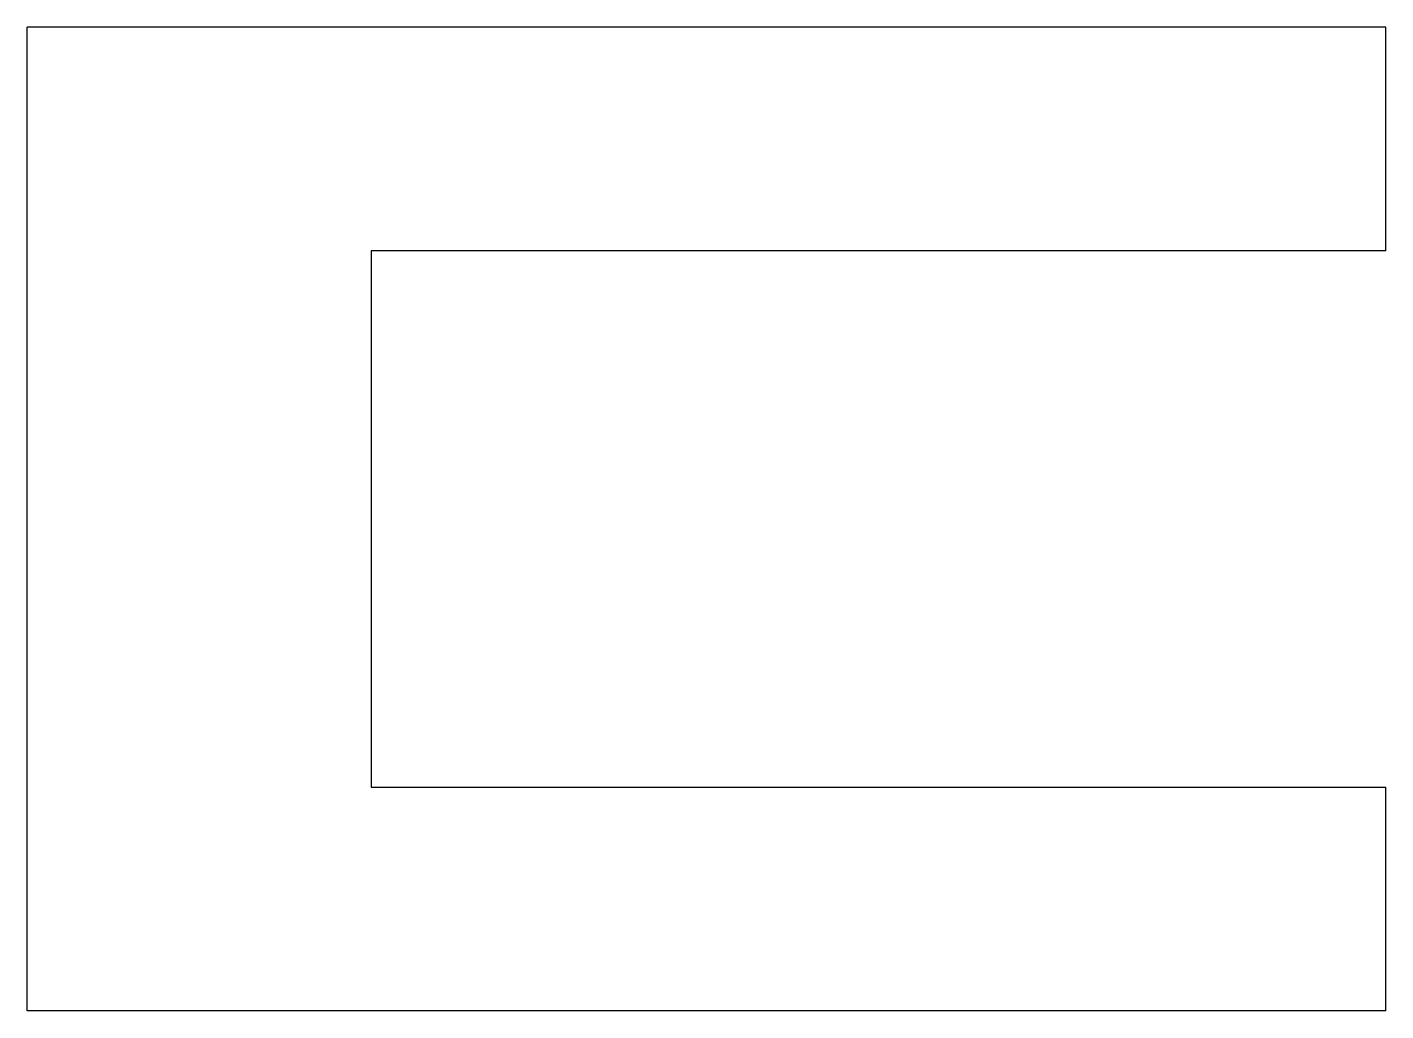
# Model space of a CAD drawing. Header units: metres. Extents: x -27.7 to 2.7, y -22 to 0.
import ezdxf

# ---------------------------------------------------------------- set-up
doc = ezdxf.new("R2010")
doc.units = ezdxf.units.M

msp = doc.modelspace()

# ---------------------------------------------------------------- linework, layer by layer
for points in [[(2.7, 0), (2.092, 0), (1.484, 0), (0.876, 0), (0.268, 0), (-0.34, 0), (-0.948, 0), (-1.556, 0), (-2.164, 0), (-2.772, 0), (-3.38, 0), (-3.988, 0), (-4.596, 0), (-5.204, 0), (-5.812, 0), (-6.42, 0), (-7.028, 0), (-7.636, 0), (-8.244, 0), (-8.852, 0), (-9.46, 0), (-10.068, 0), (-10.676, 0), (-11.284, 0), (-11.892, 0), (-12.5, 0), (-13.108, 0), (-13.716, 0), (-14.324, 0), (-14.932, 0), (-15.54, 0), (-16.148, 0), (-16.756, 0), (-17.364, 0), (-17.972, 0), (-18.58, 0), (-19.188, 0), (-19.796, 0), (-20.404, 0), (-21.012, 0), (-21.62, 0), (-22.228, 0), (-22.836, 0), (-23.444, 0), (-24.052, 0), (-24.66, 0), (-25.268, 0), (-25.876, 0), (-26.484, 0), (-27.092, 0), (-27.7, 0)], [(-27.7, -22), (-27.7, -21.56), (-27.7, -21.12), (-27.7, -20.68), (-27.7, -20.24), (-27.7, -19.8), (-27.7, -19.36), (-27.7, -18.92), (-27.7, -18.48), (-27.7, -18.04), (-27.7, -17.6), (-27.7, -17.16), (-27.7, -16.72), (-27.7, -16.28), (-27.7, -15.84), (-27.7, -15.4), (-27.7, -14.96), (-27.7, -14.52), (-27.7, -14.08), (-27.7, -13.64), (-27.7, -13.2), (-27.7, -12.76), (-27.7, -12.32), (-27.7, -11.88), (-27.7, -11.44), (-27.7, -11), (-27.7, -10.56), (-27.7, -10.12), (-27.7, -9.68), (-27.7, -9.24), (-27.7, -8.8), (-27.7, -8.36), (-27.7, -7.92), (-27.7, -7.48), (-27.7, -7.04), (-27.7, -6.6), (-27.7, -6.16), (-27.7, -5.72), (-27.7, -5.28), (-27.7, -4.84), (-27.7, -4.4), (-27.7, -3.96), (-27.7, -3.52), (-27.7, -3.08), (-27.7, -2.64), (-27.7, -2.2), (-27.7, -1.76), (-27.7, -1.32), (-27.7, -0.88), (-27.7, -0.44), (-27.7, 0)], [(2.7, -5), (2.7, -4.9), (2.7, -4.8), (2.7, -4.7), (2.7, -4.6), (2.7, -4.5), (2.7, -4.4), (2.7, -4.3), (2.7, -4.2), (2.7, -4.1), (2.7, -4), (2.7, -3.9), (2.7, -3.8), (2.7, -3.7), (2.7, -3.6), (2.7, -3.5), (2.7, -3.4), (2.7, -3.3), (2.7, -3.2), (2.7, -3.1), (2.7, -3), (2.7, -2.9), (2.7, -2.8), (2.7, -2.7), (2.7, -2.6), (2.7, -2.5), (2.7, -2.4), (2.7, -2.3), (2.7, -2.2), (2.7, -2.1), (2.7, -2), (2.7, -1.9), (2.7, -1.8), (2.7, -1.7), (2.7, -1.6), (2.7, -1.5), (2.7, -1.4), (2.7, -1.3), (2.7, -1.2), (2.7, -1.1), (2.7, -1), (2.7, -0.9), (2.7, -0.8), (2.7, -0.7), (2.7, -0.6), (2.7, -0.5), (2.7, -0.4), (2.7, -0.3), (2.7, -0.2), (2.7, -0.1), (2.7, 0)], [(2.7, -5), (2.246, -5), (1.792, -5), (1.338, -5), (0.884, -5), (0.43, -5), (-0.024, -5), (-0.478, -5), (-0.932, -5), (-1.386, -5), (-1.84, -5), (-2.294, -5), (-2.748, -5), (-3.202, -5), (-3.656, -5), (-4.11, -5), (-4.564, -5), (-5.018, -5), (-5.472, -5), (-5.926, -5), (-6.38, -5), (-6.834, -5), (-7.288, -5), (-7.742, -5), (-8.196, -5), (-8.65, -5), (-9.104, -5), (-9.558, -5), (-10.012, -5), (-10.466, -5), (-10.92, -5), (-11.374, -5), (-11.828, -5), (-12.282, -5), (-12.736, -5), (-13.19, -5), (-13.644, -5), (-14.098, -5), (-14.552, -5), (-15.006, -5), (-15.46, -5), (-15.914, -5), (-16.368, -5), (-16.822, -5), (-17.276, -5), (-17.73, -5), (-18.184, -5), (-18.638, -5), (-19.092, -5), (-19.546, -5), (-20, -5)], [(-20, -5), (-20, -5.24), (-20, -5.48), (-20, -5.72), (-20, -5.96), (-20, -6.2), (-20, -6.44), (-20, -6.68), (-20, -6.92), (-20, -7.16), (-20, -7.4), (-20, -7.64), (-20, -7.88), (-20, -8.12), (-20, -8.36), (-20, -8.6), (-20, -8.84), (-20, -9.08), (-20, -9.32), (-20, -9.56), (-20, -9.8), (-20, -10.04), (-20, -10.28), (-20, -10.52), (-20, -10.76), (-20, -11), (-20, -11.24), (-20, -11.48), (-20, -11.72), (-20, -11.96), (-20, -12.2), (-20, -12.44), (-20, -12.68), (-20, -12.92), (-20, -13.16), (-20, -13.4), (-20, -13.64), (-20, -13.88), (-20, -14.12), (-20, -14.36), (-20, -14.6), (-20, -14.84), (-20, -15.08), (-20, -15.32), (-20, -15.56), (-20, -15.8), (-20, -16.04), (-20, -16.28), (-20, -16.52), (-20, -16.76), (-20, -17)], [(-20, -17), (-19.546, -17), (-19.092, -17), (-18.638, -17), (-18.184, -17), (-17.73, -17), (-17.276, -17), (-16.822, -17), (-16.368, -17), (-15.914, -17), (-15.46, -17), (-15.006, -17), (-14.552, -17), (-14.098, -17), (-13.644, -17), (-13.19, -17), (-12.736, -17), (-12.282, -17), (-11.828, -17), (-11.374, -17), (-10.92, -17), (-10.466, -17), (-10.012, -17), (-9.558, -17), (-9.104, -17), (-8.65, -17), (-8.196, -17), (-7.742, -17), (-7.288, -17), (-6.834, -17), (-6.38, -17), (-5.926, -17), (-5.472, -17), (-5.018, -17), (-4.564, -17), (-4.11, -17), (-3.656, -17), (-3.202, -17), (-2.748, -17), (-2.294, -17), (-1.84, -17), (-1.386, -17), (-0.932, -17), (-0.478, -17), (-0.024, -17), (0.43, -17), (0.884, -17), (1.338, -17), (1.792, -17), (2.246, -17), (2.7, -17)], [(2.7, -22), (2.7, -21.9), (2.7, -21.8), (2.7, -21.7), (2.7, -21.6), (2.7, -21.5), (2.7, -21.4), (2.7, -21.3), (2.7, -21.2), (2.7, -21.1), (2.7, -21), (2.7, -20.9), (2.7, -20.8), (2.7, -20.7), (2.7, -20.6), (2.7, -20.5), (2.7, -20.4), (2.7, -20.3), (2.7, -20.2), (2.7, -20.1), (2.7, -20), (2.7, -19.9), (2.7, -19.8), (2.7, -19.7), (2.7, -19.6), (2.7, -19.5), (2.7, -19.4), (2.7, -19.3), (2.7, -19.2), (2.7, -19.1), (2.7, -19), (2.7, -18.9), (2.7, -18.8), (2.7, -18.7), (2.7, -18.6), (2.7, -18.5), (2.7, -18.4), (2.7, -18.3), (2.7, -18.2), (2.7, -18.1), (2.7, -18), (2.7, -17.9), (2.7, -17.8), (2.7, -17.7), (2.7, -17.6), (2.7, -17.5), (2.7, -17.4), (2.7, -17.3), (2.7, -17.2), (2.7, -17.1), (2.7, -17)], [(2.7, -22), (2.092, -22), (1.484, -22), (0.876, -22), (0.268, -22), (-0.34, -22), (-0.948, -22), (-1.556, -22), (-2.164, -22), (-2.772, -22), (-3.38, -22), (-3.988, -22), (-4.596, -22), (-5.204, -22), (-5.812, -22), (-6.42, -22), (-7.028, -22), (-7.636, -22), (-8.244, -22), (-8.852, -22), (-9.46, -22), (-10.068, -22), (-10.676, -22), (-11.284, -22), (-11.892, -22), (-12.5, -22), (-13.108, -22), (-13.716, -22), (-14.324, -22), (-14.932, -22), (-15.54, -22), (-16.148, -22), (-16.756, -22), (-17.364, -22), (-17.972, -22), (-18.58, -22), (-19.188, -22), (-19.796, -22), (-20.404, -22), (-21.012, -22), (-21.62, -22), (-22.228, -22), (-22.836, -22), (-23.444, -22), (-24.052, -22), (-24.66, -22), (-25.268, -22), (-25.876, -22), (-26.484, -22), (-27.092, -22), (-27.7, -22)]]:
    msp.add_lwpolyline(points)

doc.saveas('drawing.dxf')
